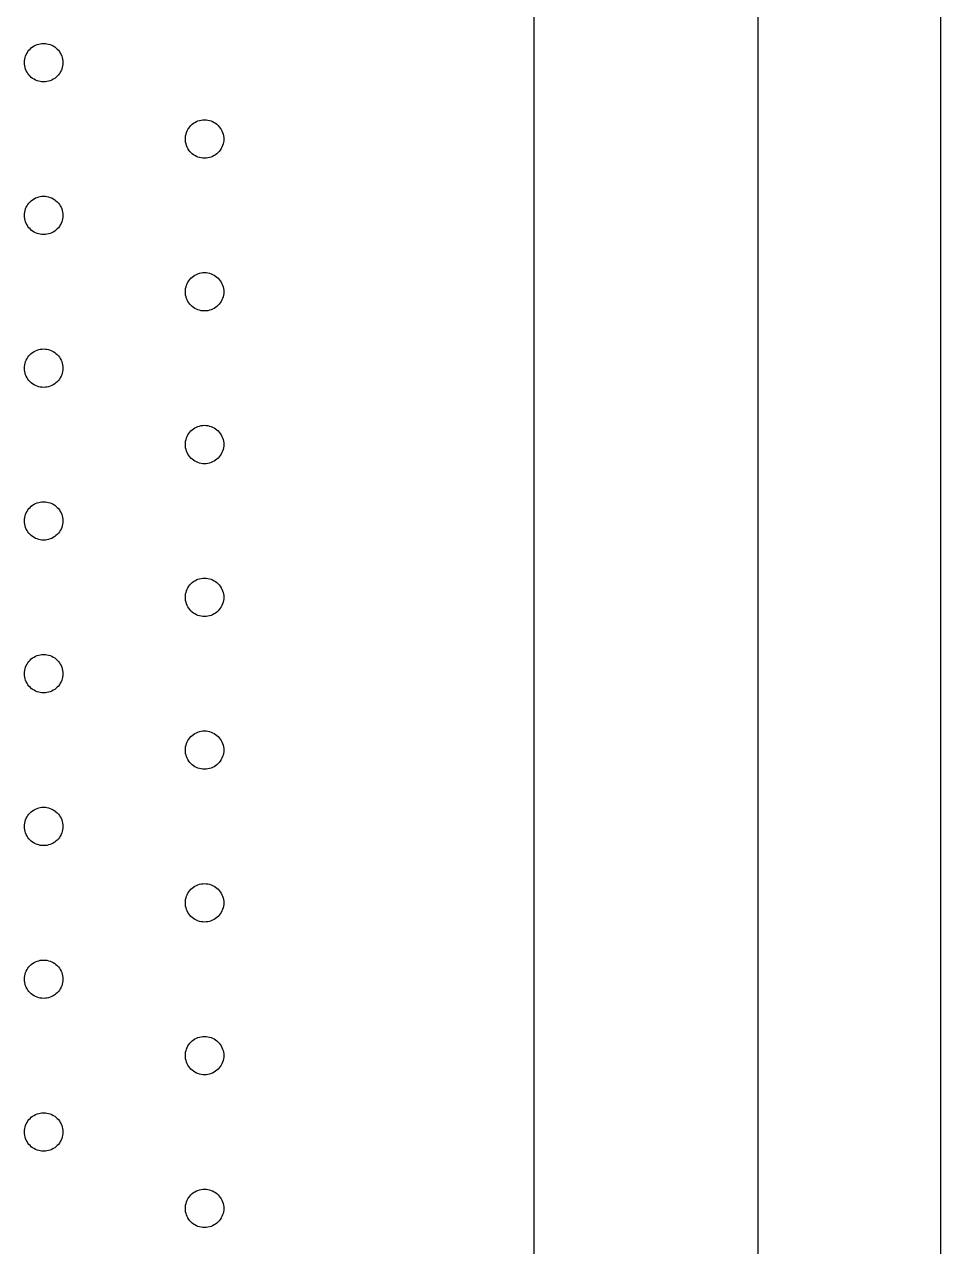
# Model space of a CAD drawing. Header units: millimetres. Extents: x 42 to 3058, y 353 to 2599.
# Drawn here: x 2758.6 to 2959, y 926.7 to 1194.1 of the extents above; entities that cross this region are included whole.
import ezdxf

# ---------------------------------------------------------------- set-up
doc = ezdxf.new("R2010")
doc.units = ezdxf.units.MM
doc.layers.add('DRAWING', color=7, linetype='Continuous')

msp = doc.modelspace()

# ---------------------------------------------------------------- linework, layer by layer
at = {"layer": 'DRAWING', "linetype": 'CONTINUOUS', "true_color": 0x111111}
msp.add_line((2870, 1930), (2870, 500), dxfattribs=at)
at = {"layer": 'DRAWING', "linetype": 'CONTINUOUS', "true_color": 0xff6a00}
for p, q in [((2959, 1930), (2959, 500)), ((2919, 1915), (2919, 515))]:
    msp.add_line(p, q, dxfattribs=at)
at = {"layer": 'DRAWING', "linetype": 'CONTINUOUS', "true_color": 0x111111}
for points in [[(2767, 1185.75), (2766.98, 1185.38), (2766.94, 1185.02), (2766.86, 1184.66), (2766.75, 1184.31), (2766.61, 1183.97), (2766.44, 1183.65), (2766.24, 1183.34), (2766.02, 1183.05), (2765.77, 1182.78), (2765.5, 1182.53), (2765.21, 1182.31), (2764.9, 1182.11), (2764.57, 1181.94), (2764.24, 1181.8), (2763.89, 1181.69), (2763.53, 1181.61), (2763.17, 1181.57), (2762.8, 1181.55), (2762.43, 1181.57), (2762.07, 1181.61), (2761.71, 1181.69), (2761.36, 1181.8), (2761.03, 1181.94), (2760.7, 1182.11), (2760.39, 1182.31), (2760.1, 1182.53), (2759.83, 1182.78), (2759.58, 1183.05), (2759.36, 1183.34), (2759.16, 1183.65), (2758.99, 1183.97), (2758.85, 1184.31), (2758.74, 1184.66), (2758.66, 1185.02), (2758.62, 1185.38), (2758.6, 1185.75), (2758.62, 1186.12), (2758.66, 1186.48), (2758.74, 1186.84), (2758.85, 1187.19), (2758.99, 1187.52), (2759.16, 1187.85), (2759.36, 1188.16), (2759.58, 1188.45), (2759.83, 1188.72), (2760.1, 1188.97), (2760.39, 1189.19), (2760.7, 1189.39), (2761.03, 1189.56), (2761.36, 1189.7), (2761.71, 1189.81), (2762.07, 1189.89), (2762.43, 1189.93), (2762.8, 1189.95), (2763.17, 1189.93), (2763.53, 1189.89), (2763.89, 1189.81), (2764.24, 1189.7), (2764.57, 1189.56), (2764.9, 1189.39), (2765.21, 1189.19), (2765.5, 1188.97), (2765.77, 1188.72), (2766.02, 1188.45), (2766.24, 1188.16), (2766.44, 1187.85), (2766.61, 1187.52), (2766.75, 1187.19), (2766.86, 1186.84), (2766.94, 1186.48), (2766.98, 1186.12), (2767, 1185.75)], [(2802.2, 1169.03), (2802.18, 1168.67), (2802.14, 1168.31), (2802.06, 1167.95), (2801.95, 1167.6), (2801.81, 1167.26), (2801.64, 1166.93), (2801.44, 1166.63), (2801.22, 1166.33), (2800.97, 1166.06), (2800.7, 1165.82), (2800.41, 1165.59), (2800.1, 1165.4), (2799.77, 1165.23), (2799.44, 1165.09), (2799.09, 1164.98), (2798.73, 1164.9), (2798.37, 1164.85), (2798, 1164.83), (2797.63, 1164.85), (2797.27, 1164.9), (2796.91, 1164.98), (2796.56, 1165.09), (2796.23, 1165.23), (2795.9, 1165.4), (2795.59, 1165.59), (2795.3, 1165.82), (2795.03, 1166.06), (2794.78, 1166.33), (2794.56, 1166.63), (2794.36, 1166.93), (2794.19, 1167.26), (2794.05, 1167.6), (2793.94, 1167.95), (2793.86, 1168.31), (2793.82, 1168.67), (2793.8, 1169.03), (2793.82, 1169.4), (2793.86, 1169.76), (2793.94, 1170.12), (2794.05, 1170.47), (2794.19, 1170.81), (2794.36, 1171.13), (2794.56, 1171.44), (2794.78, 1171.73), (2795.03, 1172), (2795.3, 1172.25), (2795.59, 1172.47), (2795.9, 1172.67), (2796.23, 1172.84), (2796.56, 1172.98), (2796.91, 1173.09), (2797.27, 1173.17), (2797.63, 1173.22), (2798, 1173.23), (2798.37, 1173.22), (2798.73, 1173.17), (2799.09, 1173.09), (2799.44, 1172.98), (2799.77, 1172.84), (2800.1, 1172.67), (2800.41, 1172.47), (2800.7, 1172.25), (2800.97, 1172), (2801.22, 1171.73), (2801.44, 1171.44), (2801.64, 1171.13), (2801.81, 1170.81), (2801.95, 1170.47), (2802.06, 1170.12), (2802.14, 1169.76), (2802.18, 1169.4), (2802.2, 1169.03)], [(2767, 1152.32), (2766.98, 1151.95), (2766.94, 1151.59), (2766.86, 1151.23), (2766.75, 1150.88), (2766.61, 1150.54), (2766.44, 1150.22), (2766.24, 1149.91), (2766.02, 1149.62), (2765.77, 1149.35), (2765.5, 1149.1), (2765.21, 1148.88), (2764.9, 1148.68), (2764.57, 1148.51), (2764.24, 1148.37), (2763.89, 1148.26), (2763.53, 1148.18), (2763.17, 1148.14), (2762.8, 1148.12), (2762.43, 1148.14), (2762.07, 1148.18), (2761.71, 1148.26), (2761.36, 1148.37), (2761.03, 1148.51), (2760.7, 1148.68), (2760.39, 1148.88), (2760.1, 1149.1), (2759.83, 1149.35), (2759.58, 1149.62), (2759.36, 1149.91), (2759.16, 1150.22), (2758.99, 1150.54), (2758.85, 1150.88), (2758.74, 1151.23), (2758.66, 1151.59), (2758.62, 1151.95), (2758.6, 1152.32), (2758.62, 1152.69), (2758.66, 1153.05), (2758.74, 1153.41), (2758.85, 1153.76), (2758.99, 1154.09), (2759.16, 1154.42), (2759.36, 1154.73), (2759.58, 1155.02), (2759.83, 1155.29), (2760.1, 1155.54), (2760.39, 1155.76), (2760.7, 1155.96), (2761.03, 1156.13), (2761.36, 1156.27), (2761.71, 1156.38), (2762.07, 1156.46), (2762.43, 1156.5), (2762.8, 1156.52), (2763.17, 1156.5), (2763.53, 1156.46), (2763.89, 1156.38), (2764.24, 1156.27), (2764.57, 1156.13), (2764.9, 1155.96), (2765.21, 1155.76), (2765.5, 1155.54), (2765.77, 1155.29), (2766.02, 1155.02), (2766.24, 1154.73), (2766.44, 1154.42), (2766.61, 1154.09), (2766.75, 1153.76), (2766.86, 1153.41), (2766.94, 1153.05), (2766.98, 1152.69), (2767, 1152.32)], [(2802.2, 1135.61), (2802.18, 1135.24), (2802.14, 1134.88), (2802.06, 1134.52), (2801.95, 1134.17), (2801.81, 1133.83), (2801.64, 1133.51), (2801.44, 1133.2), (2801.22, 1132.91), (2800.97, 1132.64), (2800.7, 1132.39), (2800.41, 1132.16), (2800.1, 1131.97), (2799.77, 1131.8), (2799.44, 1131.66), (2799.09, 1131.55), (2798.73, 1131.47), (2798.37, 1131.42), (2798, 1131.41), (2797.63, 1131.42), (2797.27, 1131.47), (2796.91, 1131.55), (2796.56, 1131.66), (2796.23, 1131.8), (2795.9, 1131.97), (2795.59, 1132.16), (2795.3, 1132.39), (2795.03, 1132.64), (2794.78, 1132.91), (2794.56, 1133.2), (2794.36, 1133.51), (2794.19, 1133.83), (2794.05, 1134.17), (2793.94, 1134.52), (2793.86, 1134.88), (2793.82, 1135.24), (2793.8, 1135.61), (2793.82, 1135.97), (2793.86, 1136.33), (2793.94, 1136.69), (2794.05, 1137.04), (2794.19, 1137.38), (2794.36, 1137.71), (2794.56, 1138.01), (2794.78, 1138.3), (2795.03, 1138.57), (2795.3, 1138.82), (2795.59, 1139.05), (2795.9, 1139.24), (2796.23, 1139.41), (2796.56, 1139.55), (2796.91, 1139.66), (2797.27, 1139.74), (2797.63, 1139.79), (2798, 1139.81), (2798.37, 1139.79), (2798.73, 1139.74), (2799.09, 1139.66), (2799.44, 1139.55), (2799.77, 1139.41), (2800.1, 1139.24), (2800.41, 1139.05), (2800.7, 1138.82), (2800.97, 1138.57), (2801.22, 1138.3), (2801.44, 1138.01), (2801.64, 1137.71), (2801.81, 1137.38), (2801.95, 1137.04), (2802.06, 1136.69), (2802.14, 1136.33), (2802.18, 1135.97), (2802.2, 1135.61)], [(2767, 1118.89), (2766.98, 1118.52), (2766.94, 1118.16), (2766.86, 1117.8), (2766.75, 1117.45), (2766.61, 1117.12), (2766.44, 1116.79), (2766.24, 1116.48), (2766.02, 1116.19), (2765.77, 1115.92), (2765.5, 1115.67), (2765.21, 1115.45), (2764.9, 1115.25), (2764.57, 1115.08), (2764.24, 1114.94), (2763.89, 1114.83), (2763.53, 1114.75), (2763.17, 1114.71), (2762.8, 1114.69), (2762.43, 1114.71), (2762.07, 1114.75), (2761.71, 1114.83), (2761.36, 1114.94), (2761.03, 1115.08), (2760.7, 1115.25), (2760.39, 1115.45), (2760.1, 1115.67), (2759.83, 1115.92), (2759.58, 1116.19), (2759.36, 1116.48), (2759.16, 1116.79), (2758.99, 1117.12), (2758.85, 1117.45), (2758.74, 1117.8), (2758.66, 1118.16), (2758.62, 1118.52), (2758.6, 1118.89), (2758.62, 1119.26), (2758.66, 1119.62), (2758.74, 1119.98), (2758.85, 1120.33), (2758.99, 1120.67), (2759.16, 1120.99), (2759.36, 1121.3), (2759.58, 1121.59), (2759.83, 1121.86), (2760.1, 1122.11), (2760.39, 1122.33), (2760.7, 1122.53), (2761.03, 1122.7), (2761.36, 1122.84), (2761.71, 1122.95), (2762.07, 1123.03), (2762.43, 1123.07), (2762.8, 1123.09), (2763.17, 1123.07), (2763.53, 1123.03), (2763.89, 1122.95), (2764.24, 1122.84), (2764.57, 1122.7), (2764.9, 1122.53), (2765.21, 1122.33), (2765.5, 1122.11), (2765.77, 1121.86), (2766.02, 1121.59), (2766.24, 1121.3), (2766.44, 1120.99), (2766.61, 1120.67), (2766.75, 1120.33), (2766.86, 1119.98), (2766.94, 1119.62), (2766.98, 1119.26), (2767, 1118.89)], [(2802.2, 1102.18), (2802.18, 1101.81), (2802.14, 1101.45), (2802.06, 1101.09), (2801.95, 1100.74), (2801.81, 1100.4), (2801.64, 1100.08), (2801.44, 1099.77), (2801.22, 1099.48), (2800.97, 1099.21), (2800.7, 1098.96), (2800.41, 1098.74), (2800.1, 1098.54), (2799.77, 1098.37), (2799.44, 1098.23), (2799.09, 1098.12), (2798.73, 1098.04), (2798.37, 1097.99), (2798, 1097.98), (2797.63, 1097.99), (2797.27, 1098.04), (2796.91, 1098.12), (2796.56, 1098.23), (2796.23, 1098.37), (2795.9, 1098.54), (2795.59, 1098.74), (2795.3, 1098.96), (2795.03, 1099.21), (2794.78, 1099.48), (2794.56, 1099.77), (2794.36, 1100.08), (2794.19, 1100.4), (2794.05, 1100.74), (2793.94, 1101.09), (2793.86, 1101.45), (2793.82, 1101.81), (2793.8, 1102.18), (2793.82, 1102.54), (2793.86, 1102.9), (2793.94, 1103.26), (2794.05, 1103.61), (2794.19, 1103.95), (2794.36, 1104.28), (2794.56, 1104.58), (2794.78, 1104.88), (2795.03, 1105.15), (2795.3, 1105.39), (2795.59, 1105.62), (2795.9, 1105.81), (2796.23, 1105.98), (2796.56, 1106.12), (2796.91, 1106.23), (2797.27, 1106.31), (2797.63, 1106.36), (2798, 1106.38), (2798.37, 1106.36), (2798.73, 1106.31), (2799.09, 1106.23), (2799.44, 1106.12), (2799.77, 1105.98), (2800.1, 1105.81), (2800.41, 1105.62), (2800.7, 1105.39), (2800.97, 1105.15), (2801.22, 1104.88), (2801.44, 1104.58), (2801.64, 1104.28), (2801.81, 1103.95), (2801.95, 1103.61), (2802.06, 1103.26), (2802.14, 1102.9), (2802.18, 1102.54), (2802.2, 1102.18)], [(2767, 1085.46), (2766.98, 1085.09), (2766.94, 1084.73), (2766.86, 1084.37), (2766.75, 1084.02), (2766.61, 1083.69), (2766.44, 1083.36), (2766.24, 1083.05), (2766.02, 1082.76), (2765.77, 1082.49), (2765.5, 1082.24), (2765.21, 1082.02), (2764.9, 1081.82), (2764.57, 1081.65), (2764.24, 1081.51), (2763.89, 1081.4), (2763.53, 1081.32), (2763.17, 1081.28), (2762.8, 1081.26), (2762.43, 1081.28), (2762.07, 1081.32), (2761.71, 1081.4), (2761.36, 1081.51), (2761.03, 1081.65), (2760.7, 1081.82), (2760.39, 1082.02), (2760.1, 1082.24), (2759.83, 1082.49), (2759.58, 1082.76), (2759.36, 1083.05), (2759.16, 1083.36), (2758.99, 1083.69), (2758.85, 1084.02), (2758.74, 1084.37), (2758.66, 1084.73), (2758.62, 1085.09), (2758.6, 1085.46), (2758.62, 1085.83), (2758.66, 1086.19), (2758.74, 1086.55), (2758.85, 1086.9), (2758.99, 1087.24), (2759.16, 1087.56), (2759.36, 1087.87), (2759.58, 1088.16), (2759.83, 1088.43), (2760.1, 1088.68), (2760.39, 1088.9), (2760.7, 1089.1), (2761.03, 1089.27), (2761.36, 1089.41), (2761.71, 1089.52), (2762.07, 1089.6), (2762.43, 1089.64), (2762.8, 1089.66), (2763.17, 1089.64), (2763.53, 1089.6), (2763.89, 1089.52), (2764.24, 1089.41), (2764.57, 1089.27), (2764.9, 1089.1), (2765.21, 1088.9), (2765.5, 1088.68), (2765.77, 1088.43), (2766.02, 1088.16), (2766.24, 1087.87), (2766.44, 1087.56), (2766.61, 1087.24), (2766.75, 1086.9), (2766.86, 1086.55), (2766.94, 1086.19), (2766.98, 1085.83), (2767, 1085.46)], [(2802.2, 1068.75), (2802.18, 1068.38), (2802.14, 1068.02), (2802.06, 1067.66), (2801.95, 1067.31), (2801.81, 1066.97), (2801.64, 1066.65), (2801.44, 1066.34), (2801.22, 1066.05), (2800.97, 1065.78), (2800.7, 1065.53), (2800.41, 1065.31), (2800.1, 1065.11), (2799.77, 1064.94), (2799.44, 1064.8), (2799.09, 1064.69), (2798.73, 1064.61), (2798.37, 1064.56), (2798, 1064.55), (2797.63, 1064.56), (2797.27, 1064.61), (2796.91, 1064.69), (2796.56, 1064.8), (2796.23, 1064.94), (2795.9, 1065.11), (2795.59, 1065.31), (2795.3, 1065.53), (2795.03, 1065.78), (2794.78, 1066.05), (2794.56, 1066.34), (2794.36, 1066.65), (2794.19, 1066.97), (2794.05, 1067.31), (2793.94, 1067.66), (2793.86, 1068.02), (2793.82, 1068.38), (2793.8, 1068.75), (2793.82, 1069.11), (2793.86, 1069.48), (2793.94, 1069.83), (2794.05, 1070.18), (2794.19, 1070.52), (2794.36, 1070.85), (2794.56, 1071.16), (2794.78, 1071.45), (2795.03, 1071.72), (2795.3, 1071.96), (2795.59, 1072.19), (2795.9, 1072.38), (2796.23, 1072.55), (2796.56, 1072.69), (2796.91, 1072.8), (2797.27, 1072.88), (2797.63, 1072.93), (2798, 1072.95), (2798.37, 1072.93), (2798.73, 1072.88), (2799.09, 1072.8), (2799.44, 1072.69), (2799.77, 1072.55), (2800.1, 1072.38), (2800.41, 1072.19), (2800.7, 1071.96), (2800.97, 1071.72), (2801.22, 1071.45), (2801.44, 1071.16), (2801.64, 1070.85), (2801.81, 1070.52), (2801.95, 1070.18), (2802.06, 1069.83), (2802.14, 1069.48), (2802.18, 1069.11), (2802.2, 1068.75)], [(2767, 1052.03), (2766.98, 1051.67), (2766.94, 1051.3), (2766.86, 1050.94), (2766.75, 1050.59), (2766.61, 1050.26), (2766.44, 1049.93), (2766.24, 1049.62), (2766.02, 1049.33), (2765.77, 1049.06), (2765.5, 1048.81), (2765.21, 1048.59), (2764.9, 1048.39), (2764.57, 1048.22), (2764.24, 1048.08), (2763.89, 1047.97), (2763.53, 1047.9), (2763.17, 1047.85), (2762.8, 1047.83), (2762.43, 1047.85), (2762.07, 1047.9), (2761.71, 1047.97), (2761.36, 1048.08), (2761.03, 1048.22), (2760.7, 1048.39), (2760.39, 1048.59), (2760.1, 1048.81), (2759.83, 1049.06), (2759.58, 1049.33), (2759.36, 1049.62), (2759.16, 1049.93), (2758.99, 1050.26), (2758.85, 1050.59), (2758.74, 1050.94), (2758.66, 1051.3), (2758.62, 1051.67), (2758.6, 1052.03), (2758.62, 1052.4), (2758.66, 1052.76), (2758.74, 1053.12), (2758.85, 1053.47), (2758.99, 1053.81), (2759.16, 1054.13), (2759.36, 1054.44), (2759.58, 1054.73), (2759.83, 1055), (2760.1, 1055.25), (2760.39, 1055.47), (2760.7, 1055.67), (2761.03, 1055.84), (2761.36, 1055.98), (2761.71, 1056.09), (2762.07, 1056.17), (2762.43, 1056.22), (2762.8, 1056.23), (2763.17, 1056.22), (2763.53, 1056.17), (2763.89, 1056.09), (2764.24, 1055.98), (2764.57, 1055.84), (2764.9, 1055.67), (2765.21, 1055.47), (2765.5, 1055.25), (2765.77, 1055), (2766.02, 1054.73), (2766.24, 1054.44), (2766.44, 1054.13), (2766.61, 1053.81), (2766.75, 1053.47), (2766.86, 1053.12), (2766.94, 1052.76), (2766.98, 1052.4), (2767, 1052.03)], [(2802.2, 1035.32), (2802.18, 1034.95), (2802.14, 1034.59), (2802.06, 1034.23), (2801.95, 1033.88), (2801.81, 1033.54), (2801.64, 1033.22), (2801.44, 1032.91), (2801.22, 1032.62), (2800.97, 1032.35), (2800.7, 1032.1), (2800.41, 1031.88), (2800.1, 1031.68), (2799.77, 1031.51), (2799.44, 1031.37), (2799.09, 1031.26), (2798.73, 1031.18), (2798.37, 1031.13), (2798, 1031.12), (2797.63, 1031.13), (2797.27, 1031.18), (2796.91, 1031.26), (2796.56, 1031.37), (2796.23, 1031.51), (2795.9, 1031.68), (2795.59, 1031.88), (2795.3, 1032.1), (2795.03, 1032.35), (2794.78, 1032.62), (2794.56, 1032.91), (2794.36, 1033.22), (2794.19, 1033.54), (2794.05, 1033.88), (2793.94, 1034.23), (2793.86, 1034.59), (2793.82, 1034.95), (2793.8, 1035.32), (2793.82, 1035.68), (2793.86, 1036.05), (2793.94, 1036.4), (2794.05, 1036.75), (2794.19, 1037.09), (2794.36, 1037.42), (2794.56, 1037.73), (2794.78, 1038.02), (2795.03, 1038.29), (2795.3, 1038.53), (2795.59, 1038.76), (2795.9, 1038.95), (2796.23, 1039.12), (2796.56, 1039.26), (2796.91, 1039.37), (2797.27, 1039.45), (2797.63, 1039.5), (2798, 1039.52), (2798.37, 1039.5), (2798.73, 1039.45), (2799.09, 1039.37), (2799.44, 1039.26), (2799.77, 1039.12), (2800.1, 1038.95), (2800.41, 1038.76), (2800.7, 1038.53), (2800.97, 1038.29), (2801.22, 1038.02), (2801.44, 1037.73), (2801.64, 1037.42), (2801.81, 1037.09), (2801.95, 1036.75), (2802.06, 1036.4), (2802.14, 1036.05), (2802.18, 1035.68), (2802.2, 1035.32)], [(2767, 1018.6), (2766.98, 1018.24), (2766.94, 1017.87), (2766.86, 1017.51), (2766.75, 1017.17), (2766.61, 1016.83), (2766.44, 1016.5), (2766.24, 1016.19), (2766.02, 1015.9), (2765.77, 1015.63), (2765.5, 1015.38), (2765.21, 1015.16), (2764.9, 1014.96), (2764.57, 1014.8), (2764.24, 1014.66), (2763.89, 1014.55), (2763.53, 1014.47), (2763.17, 1014.42), (2762.8, 1014.4), (2762.43, 1014.42), (2762.07, 1014.47), (2761.71, 1014.55), (2761.36, 1014.66), (2761.03, 1014.8), (2760.7, 1014.96), (2760.39, 1015.16), (2760.1, 1015.38), (2759.83, 1015.63), (2759.58, 1015.9), (2759.36, 1016.19), (2759.16, 1016.5), (2758.99, 1016.83), (2758.85, 1017.17), (2758.74, 1017.51), (2758.66, 1017.87), (2758.62, 1018.24), (2758.6, 1018.6), (2758.62, 1018.97), (2758.66, 1019.33), (2758.74, 1019.69), (2758.85, 1020.04), (2758.99, 1020.38), (2759.16, 1020.7), (2759.36, 1021.01), (2759.58, 1021.3), (2759.83, 1021.57), (2760.1, 1021.82), (2760.39, 1022.04), (2760.7, 1022.24), (2761.03, 1022.41), (2761.36, 1022.55), (2761.71, 1022.66), (2762.07, 1022.74), (2762.43, 1022.79), (2762.8, 1022.8), (2763.17, 1022.79), (2763.53, 1022.74), (2763.89, 1022.66), (2764.24, 1022.55), (2764.57, 1022.41), (2764.9, 1022.24), (2765.21, 1022.04), (2765.5, 1021.82), (2765.77, 1021.57), (2766.02, 1021.3), (2766.24, 1021.01), (2766.44, 1020.7), (2766.61, 1020.38), (2766.75, 1020.04), (2766.86, 1019.69), (2766.94, 1019.33), (2766.98, 1018.97), (2767, 1018.6)], [(2802.2, 1001.89), (2802.18, 1001.52), (2802.14, 1001.16), (2802.06, 1000.8), (2801.95, 1000.45), (2801.81, 1000.11), (2801.64, 999.79), (2801.44, 999.48), (2801.22, 999.19), (2800.97, 998.92), (2800.7, 998.67), (2800.41, 998.45), (2800.1, 998.25), (2799.77, 998.08), (2799.44, 997.94), (2799.09, 997.83), (2798.73, 997.75), (2798.37, 997.7), (2798, 997.69), (2797.63, 997.7), (2797.27, 997.75), (2796.91, 997.83), (2796.56, 997.94), (2796.23, 998.08), (2795.9, 998.25), (2795.59, 998.45), (2795.3, 998.67), (2795.03, 998.92), (2794.78, 999.19), (2794.56, 999.48), (2794.36, 999.79), (2794.19, 1000.11), (2794.05, 1000.45), (2793.94, 1000.8), (2793.86, 1001.16), (2793.82, 1001.52), (2793.8, 1001.89), (2793.82, 1002.25), (2793.86, 1002.62), (2793.94, 1002.97), (2794.05, 1003.32), (2794.19, 1003.66), (2794.36, 1003.99), (2794.56, 1004.3), (2794.78, 1004.59), (2795.03, 1004.86), (2795.3, 1005.1), (2795.59, 1005.33), (2795.9, 1005.52), (2796.23, 1005.69), (2796.56, 1005.83), (2796.91, 1005.94), (2797.27, 1006.02), (2797.63, 1006.07), (2798, 1006.09), (2798.37, 1006.07), (2798.73, 1006.02), (2799.09, 1005.94), (2799.44, 1005.83), (2799.77, 1005.69), (2800.1, 1005.52), (2800.41, 1005.33), (2800.7, 1005.1), (2800.97, 1004.86), (2801.22, 1004.59), (2801.44, 1004.3), (2801.64, 1003.99), (2801.81, 1003.66), (2801.95, 1003.32), (2802.06, 1002.97), (2802.14, 1002.62), (2802.18, 1002.25), (2802.2, 1001.89)], [(2767, 985.17), (2766.98, 984.81), (2766.94, 984.44), (2766.86, 984.09), (2766.75, 983.74), (2766.61, 983.4), (2766.44, 983.07), (2766.24, 982.76), (2766.02, 982.47), (2765.77, 982.2), (2765.5, 981.96), (2765.21, 981.73), (2764.9, 981.54), (2764.57, 981.37), (2764.24, 981.23), (2763.89, 981.12), (2763.53, 981.04), (2763.17, 980.99), (2762.8, 980.97), (2762.43, 980.99), (2762.07, 981.04), (2761.71, 981.12), (2761.36, 981.23), (2761.03, 981.37), (2760.7, 981.54), (2760.39, 981.73), (2760.1, 981.96), (2759.83, 982.2), (2759.58, 982.47), (2759.36, 982.76), (2759.16, 983.07), (2758.99, 983.4), (2758.85, 983.74), (2758.74, 984.09), (2758.66, 984.44), (2758.62, 984.81), (2758.6, 985.17), (2758.62, 985.54), (2758.66, 985.9), (2758.74, 986.26), (2758.85, 986.61), (2758.99, 986.95), (2759.16, 987.27), (2759.36, 987.58), (2759.58, 987.87), (2759.83, 988.14), (2760.1, 988.39), (2760.39, 988.61), (2760.7, 988.81), (2761.03, 988.98), (2761.36, 989.12), (2761.71, 989.23), (2762.07, 989.31), (2762.43, 989.36), (2762.8, 989.37), (2763.17, 989.36), (2763.53, 989.31), (2763.89, 989.23), (2764.24, 989.12), (2764.57, 988.98), (2764.9, 988.81), (2765.21, 988.61), (2765.5, 988.39), (2765.77, 988.14), (2766.02, 987.87), (2766.24, 987.58), (2766.44, 987.27), (2766.61, 986.95), (2766.75, 986.61), (2766.86, 986.26), (2766.94, 985.9), (2766.98, 985.54), (2767, 985.17)], [(2802.2, 968.46), (2802.18, 968.09), (2802.14, 967.73), (2802.06, 967.37), (2801.95, 967.02), (2801.81, 966.68), (2801.64, 966.36), (2801.44, 966.05), (2801.22, 965.76), (2800.97, 965.49), (2800.7, 965.24), (2800.41, 965.02), (2800.1, 964.82), (2799.77, 964.65), (2799.44, 964.51), (2799.09, 964.4), (2798.73, 964.32), (2798.37, 964.27), (2798, 964.26), (2797.63, 964.27), (2797.27, 964.32), (2796.91, 964.4), (2796.56, 964.51), (2796.23, 964.65), (2795.9, 964.82), (2795.59, 965.02), (2795.3, 965.24), (2795.03, 965.49), (2794.78, 965.76), (2794.56, 966.05), (2794.36, 966.36), (2794.19, 966.68), (2794.05, 967.02), (2793.94, 967.37), (2793.86, 967.73), (2793.82, 968.09), (2793.8, 968.46), (2793.82, 968.82), (2793.86, 969.19), (2793.94, 969.54), (2794.05, 969.89), (2794.19, 970.23), (2794.36, 970.56), (2794.56, 970.87), (2794.78, 971.16), (2795.03, 971.43), (2795.3, 971.68), (2795.59, 971.9), (2795.9, 972.1), (2796.23, 972.26), (2796.56, 972.4), (2796.91, 972.51), (2797.27, 972.59), (2797.63, 972.64), (2798, 972.66), (2798.37, 972.64), (2798.73, 972.59), (2799.09, 972.51), (2799.44, 972.4), (2799.77, 972.26), (2800.1, 972.1), (2800.41, 971.9), (2800.7, 971.68), (2800.97, 971.43), (2801.22, 971.16), (2801.44, 970.87), (2801.64, 970.56), (2801.81, 970.23), (2801.95, 969.89), (2802.06, 969.54), (2802.14, 969.19), (2802.18, 968.82), (2802.2, 968.46)], [(2767, 951.74), (2766.98, 951.38), (2766.94, 951.01), (2766.86, 950.66), (2766.75, 950.31), (2766.61, 949.97), (2766.44, 949.64), (2766.24, 949.33), (2766.02, 949.04), (2765.77, 948.77), (2765.5, 948.53), (2765.21, 948.3), (2764.9, 948.11), (2764.57, 947.94), (2764.24, 947.8), (2763.89, 947.69), (2763.53, 947.61), (2763.17, 947.56), (2762.8, 947.54), (2762.43, 947.56), (2762.07, 947.61), (2761.71, 947.69), (2761.36, 947.8), (2761.03, 947.94), (2760.7, 948.11), (2760.39, 948.3), (2760.1, 948.53), (2759.83, 948.77), (2759.58, 949.04), (2759.36, 949.33), (2759.16, 949.64), (2758.99, 949.97), (2758.85, 950.31), (2758.74, 950.66), (2758.66, 951.01), (2758.62, 951.38), (2758.6, 951.74), (2758.62, 952.11), (2758.66, 952.47), (2758.74, 952.83), (2758.85, 953.18), (2758.99, 953.52), (2759.16, 953.84), (2759.36, 954.15), (2759.58, 954.44), (2759.83, 954.71), (2760.1, 954.96), (2760.39, 955.18), (2760.7, 955.38), (2761.03, 955.55), (2761.36, 955.69), (2761.71, 955.8), (2762.07, 955.88), (2762.43, 955.93), (2762.8, 955.94), (2763.17, 955.93), (2763.53, 955.88), (2763.89, 955.8), (2764.24, 955.69), (2764.57, 955.55), (2764.9, 955.38), (2765.21, 955.18), (2765.5, 954.96), (2765.77, 954.71), (2766.02, 954.44), (2766.24, 954.15), (2766.44, 953.84), (2766.61, 953.52), (2766.75, 953.18), (2766.86, 952.83), (2766.94, 952.47), (2766.98, 952.11), (2767, 951.74)], [(2802.2, 935.03), (2802.18, 934.66), (2802.14, 934.3), (2802.06, 933.94), (2801.95, 933.59), (2801.81, 933.25), (2801.64, 932.93), (2801.44, 932.62), (2801.22, 932.33), (2800.97, 932.06), (2800.7, 931.81), (2800.41, 931.59), (2800.1, 931.39), (2799.77, 931.22), (2799.44, 931.08), (2799.09, 930.97), (2798.73, 930.89), (2798.37, 930.84), (2798, 930.83), (2797.63, 930.84), (2797.27, 930.89), (2796.91, 930.97), (2796.56, 931.08), (2796.23, 931.22), (2795.9, 931.39), (2795.59, 931.59), (2795.3, 931.81), (2795.03, 932.06), (2794.78, 932.33), (2794.56, 932.62), (2794.36, 932.93), (2794.19, 933.25), (2794.05, 933.59), (2793.94, 933.94), (2793.86, 934.3), (2793.82, 934.66), (2793.8, 935.03), (2793.82, 935.39), (2793.86, 935.76), (2793.94, 936.12), (2794.05, 936.46), (2794.19, 936.8), (2794.36, 937.13), (2794.56, 937.44), (2794.78, 937.73), (2795.03, 938), (2795.3, 938.25), (2795.59, 938.47), (2795.9, 938.67), (2796.23, 938.83), (2796.56, 938.97), (2796.91, 939.09), (2797.27, 939.16), (2797.63, 939.21), (2798, 939.23), (2798.37, 939.21), (2798.73, 939.16), (2799.09, 939.09), (2799.44, 938.97), (2799.77, 938.83), (2800.1, 938.67), (2800.41, 938.47), (2800.7, 938.25), (2800.97, 938), (2801.22, 937.73), (2801.44, 937.44), (2801.64, 937.13), (2801.81, 936.8), (2801.95, 936.46), (2802.06, 936.12), (2802.14, 935.76), (2802.18, 935.39), (2802.2, 935.03)]]:
    msp.add_lwpolyline(points, close=True, dxfattribs=at)

doc.saveas('drawing.dxf')
